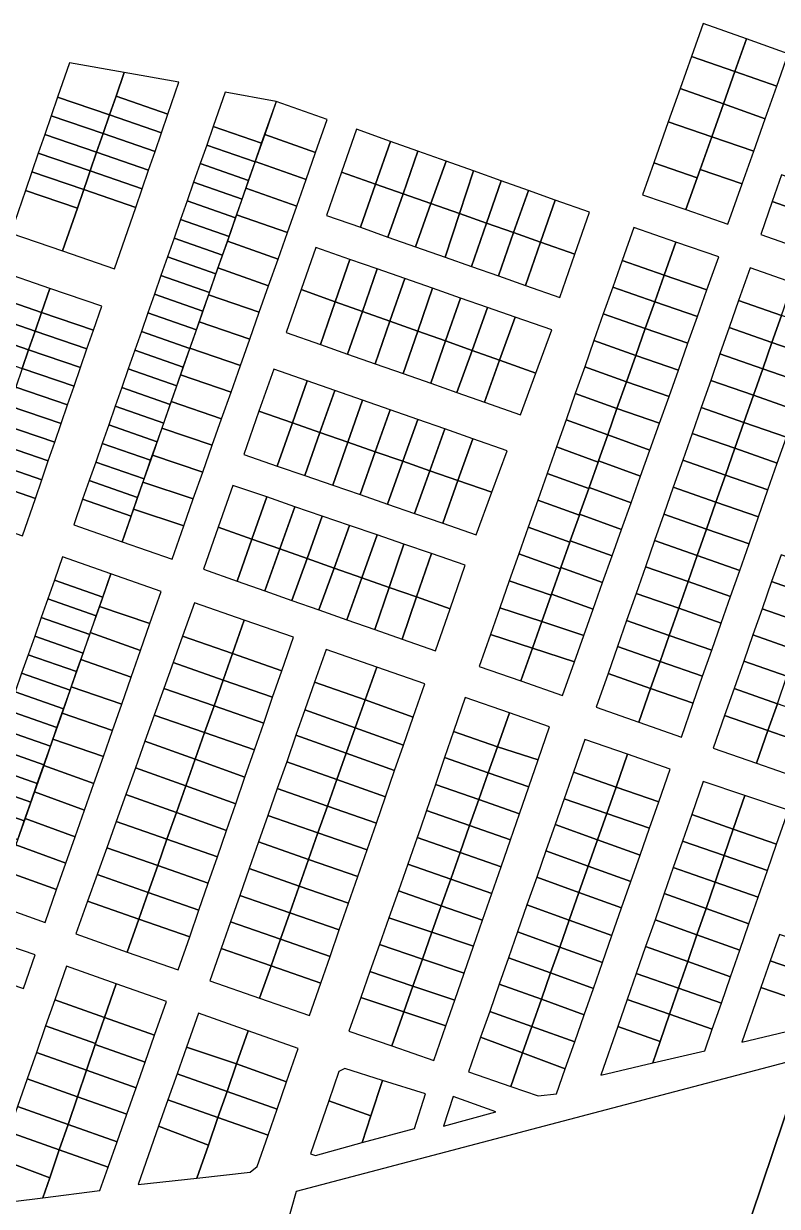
# Model space of a CAD drawing. Header units: metres. Extents: x 263639 to 269142, y 7370519 to 7372711.
# Drawn here: x 264170.7 to 264437.5, y 7372285.1 to 7372704.1 of the extents above; entities that cross this region are included whole.
import ezdxf

# ---------------------------------------------------------------- set-up
doc = ezdxf.new("R2010")
doc.units = ezdxf.units.M
doc.layers.add('LOTE', color=7, linetype='Continuous')

msp = doc.modelspace()

# ---------------------------------------------------------------- linework, layer by layer
at = {"layer": 'LOTE', "color": 7}
for points in [[(264407.1, 7372692.45), (264422.5, 7372687.14), (264426.59, 7372698.69), (264411.22, 7372704.12), (264407.1, 7372692.45)], [(264441.42, 7372693.46), (264426.59, 7372698.69), (264422.5, 7372687.14), (264437.37, 7372682.01), (264441.42, 7372693.46)], [(264201.09, 7372671.78), (264203.37, 7372678.4), (264206.27, 7372686.82), (264186.88, 7372690.27), (264182.69, 7372678.13), (264201.09, 7372671.78)], [(264403.11, 7372681.17), (264418.44, 7372675.68), (264422.5, 7372687.14), (264407.1, 7372692.45), (264403.11, 7372681.17)], [(264221.77, 7372672.06), (264225.67, 7372683.37), (264206.27, 7372686.82), (264203.37, 7372678.4), (264221.77, 7372672.06)], [(264437.37, 7372682.01), (264422.5, 7372687.14), (264418.44, 7372675.68), (264433.25, 7372670.38), (264437.37, 7372682.01)], [(264198.81, 7372665.17), (264201.09, 7372671.78), (264182.69, 7372678.13), (264180.41, 7372671.51), (264198.81, 7372665.17)], [(264221.77, 7372672.06), (264203.37, 7372678.4), (264201.09, 7372671.78), (264219.48, 7372665.44), (264221.77, 7372672.06)], [(264254.94, 7372661.72), (264260.04, 7372676.3), (264260.04, 7372676.3), (264260.11, 7372676.5), (264242.01, 7372679.8), (264242.01, 7372679.8), (264242.01, 7372679.8), (264237.78, 7372667.72), (264254.94, 7372661.72), (264254.94, 7372661.72)], [(264398.93, 7372669.37), (264414.33, 7372664.06), (264418.44, 7372675.68), (264403.11, 7372681.17), (264398.93, 7372669.37)], [(264256.03, 7372664.84), (264274.06, 7372658.48), (264278.17, 7372670.12), (264260.11, 7372676.51), (264256.03, 7372664.84)], [(264433.25, 7372670.38), (264418.44, 7372675.68), (264414.33, 7372664.06), (264429.2, 7372658.93), (264433.25, 7372670.38)], [(264196.52, 7372658.55), (264198.81, 7372665.17), (264180.41, 7372671.51), (264178.13, 7372664.89), (264196.52, 7372658.55)], [(264219.48, 7372665.44), (264201.09, 7372671.78), (264198.81, 7372665.17), (264217.2, 7372658.82), (264219.48, 7372665.44)], [(264393.79, 7372654.83), (264409.19, 7372649.52), (264410.22, 7372652.44), (264414.33, 7372664.06), (264398.93, 7372669.37), (264393.79, 7372654.83)], [(264194.24, 7372651.93), (264196.52, 7372658.55), (264178.13, 7372664.89), (264175.85, 7372658.27), (264194.24, 7372651.93)], [(264217.2, 7372658.82), (264198.81, 7372665.17), (264196.52, 7372658.55), (264214.92, 7372652.21), (264217.2, 7372658.82)], [(264254.94, 7372661.72), (264237.78, 7372667.72), (264235.47, 7372661.12), (264252.63, 7372655.11), (264252.63, 7372655.11), (264254.94, 7372661.72), (264254.94, 7372661.72)], [(264252.68, 7372655.27), (264270.69, 7372648.92), (264274.06, 7372658.48), (264256.03, 7372664.84), (264252.68, 7372655.27)], [(264283.23, 7372651.44), (264295.26, 7372647.22), (264300.57, 7372662.4), (264288.52, 7372666.7), (264283.23, 7372651.44)], [(264250.31, 7372648.5), (264252.63, 7372655.11), (264252.63, 7372655.11), (264235.47, 7372661.12), (264233.16, 7372654.51), (264250.31, 7372648.5), (264250.31, 7372648.5)], [(264310.29, 7372658.94), (264300.57, 7372662.4), (264295.26, 7372647.22), (264305, 7372643.81), (264310.29, 7372658.94)], [(264429.2, 7372658.93), (264414.33, 7372664.06), (264410.22, 7372652.44), (264425.09, 7372647.31), (264429.2, 7372658.93)], [(264193.14, 7372648.74), (264194.24, 7372651.93), (264175.85, 7372658.27), (264173.56, 7372651.66), (264191.96, 7372645.31), (264193.14, 7372648.74)], [(264214.92, 7372652.21), (264196.52, 7372658.55), (264194.24, 7372651.93), (264212.64, 7372645.59), (264214.92, 7372652.21)], [(264320.25, 7372655.38), (264310.29, 7372658.94), (264305, 7372643.81), (264314.88, 7372640.35), (264320.25, 7372655.38)], [(264248, 7372641.9), (264250.31, 7372648.5), (264250.31, 7372648.5), (264233.16, 7372654.51), (264230.85, 7372647.9), (264248, 7372641.9), (264248, 7372641.9)], [(264249.38, 7372645.83), (264267.36, 7372639.48), (264270.69, 7372648.92), (264252.68, 7372655.27), (264249.38, 7372645.83)], [(264329.96, 7372651.92), (264320.25, 7372655.38), (264314.88, 7372640.35), (264324.96, 7372636.82), (264329.96, 7372651.92)], [(264389.78, 7372643.52), (264405.19, 7372638.21), (264409.19, 7372649.52), (264393.79, 7372654.83), (264389.78, 7372643.52)], [(264420.05, 7372633.08), (264425.09, 7372647.31), (264410.22, 7372652.44), (264409.19, 7372649.52), (264405.19, 7372638.21), (264420.05, 7372633.08)], [(264171.28, 7372645.04), (264189.68, 7372638.7), (264191.96, 7372645.31), (264173.56, 7372651.66), (264171.28, 7372645.04)], [(264212.64, 7372645.59), (264194.24, 7372651.93), (264193.14, 7372648.74), (264191.96, 7372645.31), (264210.36, 7372638.97), (264212.64, 7372645.59)], [(264248, 7372641.9), (264230.85, 7372647.9), (264228.53, 7372641.29), (264245.69, 7372635.29), (264245.69, 7372635.29), (264248, 7372641.9), (264248, 7372641.9)], [(264277.93, 7372636.17), (264289.92, 7372631.95), (264295.26, 7372647.22), (264283.23, 7372651.44), (264277.93, 7372636.17)], [(264339.8, 7372648.41), (264329.96, 7372651.92), (264324.96, 7372636.82), (264334.58, 7372633.44), (264339.8, 7372648.41)], [(264349.37, 7372645), (264339.8, 7372648.41), (264334.58, 7372633.44), (264344.17, 7372630.09), (264349.37, 7372645)], [(264435.72, 7372641.06), (264450.83, 7372635.77), (264454.13, 7372645.21), (264439.03, 7372650.5), (264435.72, 7372641.06)], [(264184.47, 7372623.57), (264189.68, 7372638.7), (264171.28, 7372645.04), (264166.07, 7372629.91), (264184.47, 7372623.57)], [(264202.86, 7372617.23), (264210.36, 7372638.97), (264191.96, 7372645.31), (264189.68, 7372638.7), (264184.47, 7372623.57), (264202.86, 7372617.23)], [(264246.09, 7372636.43), (264264.05, 7372630.1), (264267.36, 7372639.48), (264249.38, 7372645.83), (264246.09, 7372636.43)], [(264305, 7372643.81), (264295.26, 7372647.22), (264289.92, 7372631.95), (264299.66, 7372628.52), (264305, 7372643.81)], [(264314.88, 7372640.35), (264305, 7372643.81), (264299.66, 7372628.52), (264309.42, 7372625.09), (264314.88, 7372640.35)], [(264358.91, 7372641.6), (264349.37, 7372645), (264344.17, 7372630.09), (264353.73, 7372626.74), (264358.91, 7372641.6)], [(264245.69, 7372635.29), (264228.53, 7372641.29), (264226.22, 7372634.69), (264243.38, 7372628.68), (264243.38, 7372628.68), (264245.69, 7372635.29), (264245.69, 7372635.29)], [(264324.96, 7372636.82), (264314.88, 7372640.35), (264309.42, 7372625.09), (264319.86, 7372621.41), (264324.96, 7372636.82)], [(264371.04, 7372637.28), (264358.91, 7372641.6), (264353.73, 7372626.74), (264365.88, 7372622.48), (264371.04, 7372637.28)], [(264446.75, 7372624.12), (264450.83, 7372635.77), (264435.72, 7372641.06), (264431.64, 7372629.42), (264446.75, 7372624.12)], [(264242.8, 7372627.03), (264260.73, 7372620.71), (264264.05, 7372630.1), (264246.09, 7372636.43), (264242.8, 7372627.03)], [(264334.58, 7372633.44), (264324.96, 7372636.82), (264319.86, 7372621.41), (264329.24, 7372618.11), (264334.58, 7372633.44)], [(264226.22, 7372634.69), (264223.91, 7372628.08), (264241.06, 7372622.08), (264243.38, 7372628.68), (264226.22, 7372634.69)], [(264344.17, 7372630.09), (264334.58, 7372633.44), (264329.24, 7372618.11), (264338.82, 7372614.74), (264344.17, 7372630.09)], [(264386.71, 7372631.93), (264382.59, 7372620.22), (264397.46, 7372614.99), (264401.61, 7372626.74), (264386.71, 7372631.93)], [(264238.75, 7372615.47), (264241.06, 7372622.08), (264223.91, 7372628.08), (264221.6, 7372621.47), (264238.75, 7372615.47)], [(264239.48, 7372617.54), (264257.39, 7372611.23), (264260.73, 7372620.71), (264242.8, 7372627.03), (264239.48, 7372617.54)], [(264353.73, 7372626.74), (264344.17, 7372630.09), (264338.82, 7372614.74), (264348.38, 7372611.38), (264353.73, 7372626.74)], [(264268.9, 7372609.88), (264281, 7372605.57), (264286.19, 7372620.57), (264274.08, 7372624.81), (264268.9, 7372609.88)], [(264365.88, 7372622.48), (264353.73, 7372626.74), (264348.38, 7372611.38), (264360.52, 7372607.1), (264365.88, 7372622.48)], [(264401.61, 7372626.74), (264397.46, 7372614.99), (264412.62, 7372609.77), (264416.78, 7372621.46), (264401.61, 7372626.74)], [(264238.75, 7372615.47), (264221.6, 7372621.47), (264219.29, 7372614.86), (264236.44, 7372608.86), (264236.44, 7372608.86), (264238.75, 7372615.47), (264238.75, 7372615.47)], [(264281, 7372605.57), (264290.6, 7372602.16), (264295.81, 7372617.21), (264286.19, 7372620.57), (264281, 7372605.57)], [(264382.59, 7372620.22), (264379.26, 7372610.76), (264394.12, 7372605.53), (264397.46, 7372614.99), (264382.59, 7372620.22)], [(264179.9, 7372610.33), (264161.51, 7372616.68), (264158.57, 7372608.17), (264176.97, 7372601.82), (264179.9, 7372610.33)], [(264234.13, 7372602.25), (264236.44, 7372608.86), (264236.44, 7372608.86), (264219.29, 7372614.86), (264216.98, 7372608.26), (264234.13, 7372602.25), (264234.13, 7372602.25)], [(264236.16, 7372608.05), (264254.1, 7372601.93), (264257.39, 7372611.23), (264239.48, 7372617.54), (264236.16, 7372608.05)], [(264290.6, 7372602.16), (264300.38, 7372598.68), (264305.61, 7372613.79), (264295.81, 7372617.21), (264290.6, 7372602.16)], [(264397.46, 7372614.99), (264394.12, 7372605.53), (264409.25, 7372600.32), (264412.62, 7372609.77), (264397.46, 7372614.99)], [(264438.98, 7372600.75), (264443.04, 7372612.33), (264427.88, 7372617.6), (264423.83, 7372606.04), (264438.98, 7372600.75)], [(264198.3, 7372603.99), (264179.9, 7372610.33), (264176.97, 7372601.82), (264195.37, 7372595.48), (264198.3, 7372603.99)], [(264300.38, 7372598.68), (264310.19, 7372595.18), (264315.44, 7372610.35), (264305.61, 7372613.79), (264300.38, 7372598.68)], [(264310.19, 7372595.18), (264320.02, 7372591.68), (264325.29, 7372606.91), (264315.44, 7372610.35), (264310.19, 7372595.18)], [(264379.26, 7372610.76), (264375.92, 7372601.28), (264390.78, 7372596.06), (264394.12, 7372605.53), (264379.26, 7372610.76)], [(264158.57, 7372608.17), (264156.29, 7372601.55), (264174.69, 7372595.21), (264176.97, 7372601.82), (264158.57, 7372608.17)], [(264231.82, 7372595.65), (264234.13, 7372602.25), (264234.13, 7372602.25), (264216.98, 7372608.26), (264214.66, 7372601.65), (264231.82, 7372595.65), (264231.82, 7372595.65)], [(264254.1, 7372601.93), (264236.16, 7372608.05), (264232.81, 7372598.49), (264250.73, 7372592.38), (264254.1, 7372601.93)], [(264263.64, 7372594.71), (264275.76, 7372590.45), (264281, 7372605.57), (264268.9, 7372609.88), (264263.64, 7372594.71)], [(264320.02, 7372591.68), (264329.45, 7372588.33), (264334.92, 7372603.54), (264325.29, 7372606.91), (264320.02, 7372591.68)], [(264435.61, 7372591.14), (264438.98, 7372600.75), (264423.83, 7372606.04), (264420.47, 7372596.43), (264435.61, 7372591.14)], [(264176.97, 7372601.82), (264174.69, 7372595.21), (264193.09, 7372588.86), (264195.37, 7372595.48), (264176.97, 7372601.82)], [(264285.38, 7372587.06), (264290.6, 7372602.16), (264281, 7372605.57), (264275.76, 7372590.45), (264285.38, 7372587.06)], [(264295.17, 7372583.62), (264300.38, 7372598.68), (264290.6, 7372602.16), (264285.38, 7372587.06), (264295.17, 7372583.62)], [(264329.45, 7372588.33), (264339.21, 7372584.86), (264344.7, 7372600.12), (264334.92, 7372603.54), (264329.45, 7372588.33)], [(264394.12, 7372605.53), (264390.78, 7372596.06), (264405.88, 7372590.86), (264409.25, 7372600.32), (264394.12, 7372605.53)], [(264156.29, 7372601.55), (264154.01, 7372594.93), (264172.41, 7372588.59), (264174.69, 7372595.21), (264156.29, 7372601.55)], [(264229.5, 7372589.04), (264231.82, 7372595.65), (264231.82, 7372595.65), (264214.66, 7372601.65), (264212.35, 7372595.04), (264229.5, 7372589.04), (264229.5, 7372589.04)], [(264250.73, 7372592.38), (264232.81, 7372598.49), (264229.53, 7372589.12), (264247.43, 7372583.02), (264250.73, 7372592.38)], [(264305, 7372580.16), (264310.19, 7372595.18), (264300.38, 7372598.68), (264295.17, 7372583.62), (264305, 7372580.16)], [(264357.67, 7372595.59), (264344.7, 7372600.12), (264339.21, 7372584.86), (264352.04, 7372580.29), (264357.67, 7372595.59)], [(264375.92, 7372601.28), (264372.59, 7372591.84), (264387.41, 7372586.52), (264390.78, 7372596.06), (264375.92, 7372601.28)], [(264450.63, 7372585.9), (264453.99, 7372595.51), (264438.98, 7372600.75), (264435.61, 7372591.14), (264450.63, 7372585.9)], [(264154.01, 7372594.93), (264151.73, 7372588.31), (264170.13, 7372581.97), (264172.41, 7372588.59), (264154.01, 7372594.93)], [(264174.69, 7372595.21), (264172.41, 7372588.59), (264190.8, 7372582.25), (264193.09, 7372588.86), (264174.69, 7372595.21)], [(264227.19, 7372582.43), (264229.5, 7372589.04), (264229.5, 7372589.04), (264212.35, 7372595.04), (264210.04, 7372588.44), (264227.19, 7372582.43), (264227.19, 7372582.43)], [(264314.84, 7372576.7), (264320.02, 7372591.68), (264310.19, 7372595.18), (264305, 7372580.16), (264314.84, 7372576.7)], [(264390.78, 7372596.06), (264387.41, 7372586.52), (264402.48, 7372581.33), (264405.88, 7372590.86), (264390.78, 7372596.06)], [(264432.36, 7372581.86), (264435.61, 7372591.14), (264420.47, 7372596.43), (264417.22, 7372587.15), (264432.36, 7372581.86)], [(264324.1, 7372573.44), (264329.45, 7372588.33), (264320.02, 7372591.68), (264314.84, 7372576.7), (264324.1, 7372573.44)], [(264372.59, 7372591.84), (264369.32, 7372582.56), (264384.13, 7372577.24), (264387.41, 7372586.52), (264372.59, 7372591.84)], [(264447.38, 7372576.62), (264450.63, 7372585.9), (264435.61, 7372591.14), (264432.36, 7372581.86), (264447.38, 7372576.62)], [(264172.41, 7372588.59), (264170.13, 7372581.97), (264188.52, 7372575.63), (264190.8, 7372582.25), (264172.41, 7372588.59)], [(264227.19, 7372582.43), (264210.04, 7372588.44), (264207.73, 7372581.83), (264224.88, 7372575.83), (264224.88, 7372575.83), (264227.19, 7372582.43), (264227.19, 7372582.43)], [(264247.43, 7372583.02), (264229.53, 7372589.12), (264226.22, 7372579.67), (264244.1, 7372573.57), (264247.43, 7372583.02)], [(264333.87, 7372570), (264339.21, 7372584.86), (264329.45, 7372588.33), (264324.1, 7372573.44), (264333.87, 7372570)], [(264387.41, 7372586.52), (264384.13, 7372577.24), (264399.18, 7372572.06), (264402.48, 7372581.33), (264387.41, 7372586.52)], [(264429.06, 7372572.45), (264432.36, 7372581.86), (264417.22, 7372587.15), (264413.93, 7372577.73), (264429.06, 7372572.45)], [(264170.13, 7372581.97), (264167.84, 7372575.35), (264186.24, 7372569.01), (264188.52, 7372575.63), (264170.13, 7372581.97)], [(264207.73, 7372581.83), (264205.42, 7372575.22), (264222.57, 7372569.22), (264222.57, 7372569.22), (264224.88, 7372575.83), (264224.88, 7372575.83), (264207.73, 7372581.83)], [(264253.97, 7372566.81), (264265.83, 7372562.68), (264271.04, 7372577.6), (264259.2, 7372581.74), (264253.97, 7372566.81)], [(264352.04, 7372580.29), (264339.21, 7372584.86), (264333.87, 7372570), (264346.6, 7372565.52), (264352.04, 7372580.29)], [(264369.32, 7372582.56), (264365.97, 7372573.02), (264380.76, 7372567.71), (264384.13, 7372577.24), (264369.32, 7372582.56)], [(264444.09, 7372567.2), (264447.38, 7372576.62), (264432.36, 7372581.86), (264429.06, 7372572.45), (264444.09, 7372567.2)], [(264244.1, 7372573.57), (264226.22, 7372579.67), (264222.91, 7372570.2), (264240.76, 7372564.11), (264244.1, 7372573.57)], [(264275.59, 7372559.28), (264280.82, 7372574.17), (264271.04, 7372577.6), (264265.83, 7372562.68), (264275.59, 7372559.28)], [(264384.13, 7372577.24), (264380.76, 7372567.71), (264395.79, 7372562.54), (264399.18, 7372572.06), (264384.13, 7372577.24)], [(264425.7, 7372562.85), (264429.06, 7372572.45), (264413.93, 7372577.73), (264410.57, 7372568.13), (264425.7, 7372562.85)], [(264167.84, 7372575.35), (264165.56, 7372568.74), (264183.96, 7372562.39), (264186.24, 7372569.01), (264167.84, 7372575.35)], [(264205.42, 7372575.22), (264203.1, 7372568.61), (264220.26, 7372562.61), (264222.57, 7372569.22), (264222.57, 7372569.22), (264205.42, 7372575.22)], [(264285.46, 7372555.84), (264290.68, 7372570.72), (264280.82, 7372574.17), (264275.59, 7372559.28), (264285.46, 7372555.84)], [(264365.97, 7372573.02), (264362.71, 7372563.78), (264377.49, 7372558.45), (264380.76, 7372567.71), (264365.97, 7372573.02)], [(264440.73, 7372557.6), (264444.09, 7372567.2), (264429.06, 7372572.45), (264425.7, 7372562.85), (264440.73, 7372557.6)], [(264165.56, 7372568.74), (264163.28, 7372562.12), (264181.68, 7372555.78), (264183.96, 7372562.39), (264165.56, 7372568.74)], [(264203.1, 7372568.61), (264200.79, 7372562.01), (264217.94, 7372556), (264220.26, 7372562.61), (264203.1, 7372568.61)], [(264240.76, 7372564.11), (264222.91, 7372570.2), (264219.62, 7372560.78), (264237.44, 7372554.71), (264240.76, 7372564.11)], [(264295.19, 7372552.44), (264300.41, 7372567.31), (264290.68, 7372570.72), (264285.46, 7372555.84), (264295.19, 7372552.44)], [(264248.59, 7372551.49), (264260.49, 7372547.38), (264265.83, 7372562.68), (264253.97, 7372566.81), (264248.59, 7372551.49)], [(264304.88, 7372549.07), (264310.19, 7372563.89), (264300.41, 7372567.31), (264295.19, 7372552.44), (264304.88, 7372549.07)], [(264380.76, 7372567.71), (264377.49, 7372558.45), (264392.41, 7372553.05), (264395.79, 7372562.54), (264380.76, 7372567.71)], [(264422.47, 7372553.65), (264425.7, 7372562.85), (264410.57, 7372568.13), (264407.35, 7372558.93), (264422.47, 7372553.65)], [(264163.28, 7372562.12), (264161, 7372555.5), (264179.4, 7372549.16), (264181.68, 7372555.78), (264163.28, 7372562.12)], [(264200.79, 7372562.01), (264198.48, 7372555.4), (264215.63, 7372549.4), (264217.94, 7372556), (264200.79, 7372562.01)], [(264237.44, 7372554.71), (264219.62, 7372560.78), (264216.26, 7372551.18), (264234.09, 7372545.22), (264237.44, 7372554.71)], [(264270.22, 7372544.01), (264275.59, 7372559.28), (264265.83, 7372562.68), (264260.49, 7372547.38), (264270.22, 7372544.01)], [(264314.52, 7372545.71), (264319.82, 7372560.51), (264310.19, 7372563.89), (264304.88, 7372549.07), (264314.52, 7372545.71)], [(264324.46, 7372542.24), (264329.75, 7372557.03), (264319.82, 7372560.51), (264314.52, 7372545.71), (264324.46, 7372542.24)], [(264377.49, 7372558.45), (264362.71, 7372563.78), (264359.31, 7372554.13), (264374.08, 7372548.8), (264374.22, 7372549.19), (264377.49, 7372558.45)], [(264437.51, 7372548.4), (264440.73, 7372557.6), (264425.7, 7372562.85), (264422.47, 7372553.65), (264437.51, 7372548.4)], [(264280.1, 7372540.6), (264285.46, 7372555.84), (264275.59, 7372559.28), (264270.22, 7372544.01), (264280.1, 7372540.6)], [(264289.85, 7372537.23), (264295.19, 7372552.44), (264285.46, 7372555.84), (264280.1, 7372540.6), (264289.85, 7372537.23)], [(264336.48, 7372538.06), (264341.9, 7372552.78), (264329.75, 7372557.03), (264324.46, 7372542.24), (264336.48, 7372538.06)], [(264377.49, 7372558.45), (264374.22, 7372549.19), (264389.11, 7372543.8), (264392.41, 7372553.05), (264377.49, 7372558.45)], [(264419.16, 7372544.19), (264422.47, 7372553.65), (264407.35, 7372558.93), (264404.04, 7372549.47), (264419.16, 7372544.19)], [(264161, 7372555.5), (264158.72, 7372548.88), (264177.12, 7372542.54), (264179.4, 7372549.16), (264161, 7372555.5)], [(264196.17, 7372548.79), (264213.32, 7372542.79), (264215.63, 7372549.4), (264198.48, 7372555.4), (264196.17, 7372548.79)], [(264299.45, 7372533.91), (264304.88, 7372549.07), (264295.19, 7372552.44), (264289.85, 7372537.23), (264299.45, 7372533.91)], [(264374.08, 7372548.8), (264359.31, 7372554.13), (264355.98, 7372544.69), (264370.75, 7372539.36), (264370.88, 7372539.74), (264374.08, 7372548.8)], [(264434.21, 7372538.94), (264437.51, 7372548.4), (264422.47, 7372553.65), (264419.16, 7372544.19), (264434.21, 7372538.94)], [(264158.72, 7372548.88), (264156.44, 7372542.26), (264174.84, 7372535.92), (264177.12, 7372542.54), (264158.72, 7372548.88)], [(264196.17, 7372548.79), (264193.86, 7372542.19), (264211.01, 7372536.18), (264213.32, 7372542.79), (264196.17, 7372548.79)], [(264234.09, 7372545.22), (264216.26, 7372551.18), (264212.92, 7372541.66), (264230.74, 7372535.71), (264234.09, 7372545.22)], [(264309.1, 7372530.57), (264314.52, 7372545.71), (264304.88, 7372549.07), (264299.45, 7372533.91), (264309.1, 7372530.57)], [(264374.22, 7372549.19), (264374.08, 7372548.8), (264370.88, 7372539.74), (264385.75, 7372534.37), (264389.11, 7372543.8), (264374.22, 7372549.19)], [(264415.8, 7372534.6), (264419.16, 7372544.19), (264404.04, 7372549.47), (264400.68, 7372539.88), (264415.8, 7372534.6)], [(264319.04, 7372527.13), (264324.46, 7372542.24), (264314.52, 7372545.71), (264309.1, 7372530.57), (264319.04, 7372527.13)], [(264370.75, 7372539.36), (264355.98, 7372544.69), (264352.68, 7372535.32), (264367.44, 7372530), (264367.53, 7372530.26), (264370.75, 7372539.36)], [(264430.85, 7372529.35), (264434.21, 7372538.94), (264419.16, 7372544.19), (264415.8, 7372534.6), (264430.85, 7372529.35)], [(264156.44, 7372542.26), (264151.88, 7372529.03), (264170.27, 7372522.69), (264174.84, 7372535.92), (264156.44, 7372542.26)], [(264191.55, 7372535.58), (264208.7, 7372529.58), (264211.01, 7372536.18), (264193.86, 7372542.19), (264191.55, 7372535.58)], [(264230.74, 7372535.71), (264212.92, 7372541.66), (264209.58, 7372532.12), (264227.37, 7372526.18), (264230.74, 7372535.71)], [(264256.75, 7372536.4), (264244.75, 7372540.52), (264239.54, 7372525.68), (264251.51, 7372521.47), (264256.75, 7372536.4)], [(264330.94, 7372523.01), (264336.48, 7372538.06), (264324.46, 7372542.24), (264319.04, 7372527.13), (264330.94, 7372523.01)], [(264370.88, 7372539.74), (264370.75, 7372539.36), (264367.53, 7372530.26), (264382.38, 7372524.89), (264385.75, 7372534.37), (264370.88, 7372539.74)], [(264412.45, 7372525.05), (264415.8, 7372534.6), (264400.68, 7372539.88), (264397.34, 7372530.33), (264412.45, 7372525.05)], [(264188.39, 7372526.56), (264188.39, 7372526.56), (264205.54, 7372520.56), (264205.54, 7372520.56), (264208.7, 7372529.58), (264191.55, 7372535.58), (264188.39, 7372526.56)], [(264266.74, 7372532.97), (264256.75, 7372536.4), (264251.51, 7372521.47), (264261.36, 7372518.01), (264266.74, 7372532.97)], [(264367.44, 7372530), (264352.68, 7372535.32), (264349.29, 7372525.7), (264364.04, 7372520.37), (264364.22, 7372520.87), (264367.44, 7372530)], [(264223.21, 7372514.38), (264227.37, 7372526.18), (264209.58, 7372532.12), (264205.54, 7372520.56), (264223.21, 7372514.38)], [(264276.41, 7372529.65), (264266.74, 7372532.97), (264261.36, 7372518.01), (264271, 7372514.61), (264276.41, 7372529.65)], [(264427.51, 7372519.8), (264430.85, 7372529.35), (264415.8, 7372534.6), (264412.45, 7372525.05), (264427.51, 7372519.8)], [(264286.03, 7372526.35), (264276.41, 7372529.65), (264271, 7372514.61), (264280.59, 7372511.24), (264286.03, 7372526.35)], [(264295.86, 7372522.98), (264286.03, 7372526.35), (264280.59, 7372511.24), (264290.4, 7372507.78), (264295.86, 7372522.98)], [(264367.53, 7372530.26), (264367.44, 7372530), (264364.22, 7372520.87), (264379.04, 7372515.52), (264382.38, 7372524.89), (264367.53, 7372530.26)], [(264409.16, 7372515.65), (264412.45, 7372525.05), (264397.34, 7372530.33), (264394.05, 7372520.93), (264409.16, 7372515.65)], [(264251.51, 7372521.47), (264239.54, 7372525.68), (264234.31, 7372510.77), (264246.28, 7372506.55), (264251.51, 7372521.47)], [(264305.33, 7372519.73), (264295.86, 7372522.98), (264290.4, 7372507.78), (264300.08, 7372504.38), (264305.33, 7372519.73)], [(264364.04, 7372520.37), (264349.29, 7372525.7), (264345.99, 7372516.31), (264360.73, 7372510.99), (264360.88, 7372511.43), (264364.04, 7372520.37)], [(264424.22, 7372510.39), (264427.51, 7372519.8), (264412.45, 7372525.05), (264409.16, 7372515.65), (264424.22, 7372510.39)], [(264261.36, 7372518.01), (264251.51, 7372521.47), (264246.28, 7372506.55), (264256.01, 7372503.13), (264261.36, 7372518.01)], [(264271, 7372514.61), (264261.36, 7372518.01), (264256.01, 7372503.13), (264265.65, 7372499.73), (264271, 7372514.61)], [(264315.02, 7372516.4), (264305.33, 7372519.73), (264300.08, 7372504.38), (264309.75, 7372500.97), (264315.02, 7372516.4)], [(264364.22, 7372520.87), (264364.04, 7372520.37), (264360.88, 7372511.43), (264375.68, 7372506.08), (264379.04, 7372515.52), (264364.22, 7372520.87)], [(264405.92, 7372506.43), (264409.16, 7372515.65), (264394.05, 7372520.93), (264390.82, 7372511.71), (264405.92, 7372506.43)], [(264184.43, 7372515.18), (264181.54, 7372506.96), (264198.69, 7372500.94), (264201.58, 7372509.17), (264184.43, 7372515.18)], [(264280.59, 7372511.24), (264271, 7372514.61), (264265.65, 7372499.73), (264275.24, 7372496.36), (264280.59, 7372511.24)], [(264327.02, 7372512.29), (264315.02, 7372516.4), (264309.75, 7372500.97), (264321.64, 7372496.79), (264327.02, 7372512.29)], [(264360.73, 7372510.99), (264345.99, 7372516.31), (264342.6, 7372506.69), (264357.43, 7372501.65), (264357.55, 7372501.99), (264360.73, 7372510.99)], [(264421, 7372501.17), (264424.22, 7372510.39), (264409.16, 7372515.65), (264405.92, 7372506.43), (264421, 7372501.17)], [(264438.86, 7372515.93), (264435.52, 7372506.41), (264450.79, 7372501.05), (264454.12, 7372510.58), (264438.86, 7372515.93)], [(264290.4, 7372507.78), (264280.59, 7372511.24), (264275.24, 7372496.36), (264285.05, 7372492.91), (264290.4, 7372507.78)], [(264360.88, 7372511.43), (264360.73, 7372510.99), (264357.55, 7372501.99), (264372.32, 7372496.66), (264375.68, 7372506.08), (264360.88, 7372511.43)], [(264402.61, 7372496.99), (264405.92, 7372506.43), (264390.82, 7372511.71), (264387.52, 7372502.26), (264402.61, 7372496.99)], [(264179.22, 7372500.35), (264196.37, 7372494.33), (264198.69, 7372500.94), (264181.54, 7372506.96), (264179.22, 7372500.35), (264179.22, 7372500.35)], [(264197.52, 7372497.6), (264215.4, 7372491.58), (264219.4, 7372502.97), (264201.58, 7372509.17), (264197.52, 7372497.6)], [(264300.08, 7372504.38), (264290.4, 7372507.78), (264285.05, 7372492.91), (264294.97, 7372489.41), (264300.08, 7372504.38)], [(264339.24, 7372497.15), (264354.1, 7372492.24), (264357.43, 7372501.65), (264342.6, 7372506.69), (264339.24, 7372497.15)], [(264417.69, 7372491.73), (264421, 7372501.17), (264405.92, 7372506.43), (264402.61, 7372496.99), (264417.69, 7372491.73)], [(264435.52, 7372506.41), (264432.14, 7372496.79), (264447.43, 7372491.42), (264450.79, 7372501.05), (264435.52, 7372506.41)], [(264309.75, 7372500.97), (264300.08, 7372504.38), (264294.97, 7372489.41), (264304.64, 7372486.01), (264309.75, 7372500.97)], [(264357.55, 7372501.99), (264357.43, 7372501.65), (264354.1, 7372492.24), (264368.99, 7372487.32), (264372.32, 7372496.66), (264357.55, 7372501.99)], [(264399.24, 7372487.37), (264402.61, 7372496.99), (264387.52, 7372502.26), (264384.15, 7372492.64), (264399.24, 7372487.37)], [(264196.37, 7372494.33), (264179.22, 7372500.35), (264179.22, 7372500.35), (264176.9, 7372493.75), (264176.9, 7372493.74), (264194.05, 7372487.73), (264196.37, 7372494.33)], [(264194.27, 7372488.33), (264212.06, 7372482.05), (264215.4, 7372491.58), (264197.52, 7372497.6), (264194.27, 7372488.33)], [(264231.14, 7372498.88), (264226.92, 7372487.08), (264244.59, 7372480.93), (264248.75, 7372492.76), (264231.14, 7372498.88)], [(264321.64, 7372496.79), (264309.75, 7372500.97), (264304.64, 7372486.01), (264316.46, 7372481.85), (264321.64, 7372496.79)], [(264335.92, 7372487.73), (264350.79, 7372482.86), (264354.1, 7372492.24), (264339.24, 7372497.15), (264335.92, 7372487.73)], [(264414.33, 7372482.1), (264417.69, 7372491.73), (264402.61, 7372496.99), (264399.24, 7372487.37), (264414.33, 7372482.1)], [(264194.05, 7372487.73), (264176.9, 7372493.74), (264176.9, 7372493.75), (264174.59, 7372487.14), (264174.59, 7372487.14), (264191.74, 7372481.12), (264194.05, 7372487.73)], [(264244.59, 7372480.93), (264262.08, 7372474.85), (264266.18, 7372486.7), (264248.75, 7372492.76), (264244.59, 7372480.93)], [(264432.14, 7372496.79), (264428.9, 7372487.55), (264444.2, 7372482.18), (264447.43, 7372491.42), (264432.14, 7372496.79)], [(264365.66, 7372477.98), (264368.99, 7372487.32), (264354.1, 7372492.24), (264350.79, 7372482.86), (264365.66, 7372477.98)], [(264396, 7372478.12), (264399.24, 7372487.37), (264384.15, 7372492.64), (264380.91, 7372483.39), (264396, 7372478.12)], [(264172.27, 7372480.53), (264189.42, 7372474.52), (264191.74, 7372481.12), (264174.59, 7372487.14), (264174.59, 7372487.14), (264172.27, 7372480.53), (264172.27, 7372480.53)], [(264190.93, 7372478.81), (264208.73, 7372472.53), (264212.06, 7372482.05), (264194.27, 7372488.33), (264190.93, 7372478.81)], [(264226.92, 7372487.08), (264223.56, 7372477.7), (264241.28, 7372471.54), (264244.59, 7372480.93), (264226.92, 7372487.08)], [(264350.79, 7372482.86), (264335.92, 7372487.73), (264331.92, 7372476.36), (264346.68, 7372471.21), (264350.79, 7372482.86)], [(264411.09, 7372472.86), (264414.33, 7372482.1), (264399.24, 7372487.37), (264396, 7372478.12), (264411.09, 7372472.86)], [(264444.2, 7372482.18), (264428.9, 7372487.55), (264425.63, 7372478.25), (264440.95, 7372472.88), (264444.2, 7372482.18)], [(264172.27, 7372480.53), (264169.95, 7372473.93), (264169.95, 7372473.93), (264187.1, 7372467.91), (264189.42, 7372474.52), (264172.27, 7372480.53), (264172.27, 7372480.53)], [(264262.08, 7372474.85), (264244.59, 7372480.93), (264241.28, 7372471.54), (264258.82, 7372465.43), (264262.08, 7372474.85)], [(264277.76, 7372482.38), (264273.71, 7372470.84), (264291.54, 7372464.47), (264295.67, 7372476.15), (264277.76, 7372482.38)], [(264361.42, 7372466.07), (264365.66, 7372477.98), (264350.79, 7372482.86), (264346.68, 7372471.21), (264361.42, 7372466.07)], [(264377.58, 7372473.87), (264392.66, 7372468.6), (264396, 7372478.12), (264380.91, 7372483.39), (264377.58, 7372473.87)], [(264187.55, 7372469.18), (264205.4, 7372463.03), (264208.73, 7372472.53), (264190.93, 7372478.81), (264187.55, 7372469.18)], [(264241.28, 7372471.54), (264223.56, 7372477.7), (264220.31, 7372468.6), (264238.07, 7372462.42), (264241.28, 7372471.54)], [(264291.54, 7372464.47), (264308.58, 7372458.39), (264312.68, 7372470.24), (264295.67, 7372476.15), (264291.54, 7372464.47)], [(264396, 7372478.12), (264392.66, 7372468.6), (264407.76, 7372463.33), (264411.09, 7372472.86), (264396, 7372478.12)], [(264440.95, 7372472.88), (264425.63, 7372478.25), (264422.22, 7372468.52), (264437.55, 7372463.14), (264440.95, 7372472.88)], [(264167.63, 7372467.32), (264184.78, 7372461.31), (264187.1, 7372467.91), (264169.95, 7372473.93), (264169.95, 7372473.93), (264167.63, 7372467.32), (264167.63, 7372467.32)], [(264373.39, 7372461.89), (264388.47, 7372456.63), (264392.66, 7372468.6), (264377.58, 7372473.87), (264373.39, 7372461.89)], [(264184.28, 7372459.86), (264202.13, 7372453.72), (264205.4, 7372463.03), (264187.55, 7372469.18), (264184.28, 7372459.86)], [(264238.07, 7372462.42), (264220.31, 7372468.6), (264216.91, 7372459.09), (264234.71, 7372452.9), (264238.07, 7372462.42)], [(264258.82, 7372465.43), (264241.28, 7372471.54), (264238.07, 7372462.42), (264255.67, 7372456.3), (264258.82, 7372465.43)], [(264273.71, 7372470.84), (264270.24, 7372460.95), (264288.05, 7372454.59), (264291.54, 7372464.47), (264273.71, 7372470.84)], [(264392.66, 7372468.6), (264388.47, 7372456.63), (264403.57, 7372451.35), (264407.76, 7372463.33), (264392.66, 7372468.6)], [(264437.55, 7372463.14), (264422.22, 7372468.52), (264418.87, 7372458.99), (264434.22, 7372453.61), (264437.55, 7372463.14)], [(264167.63, 7372467.32), (264165.31, 7372460.72), (264165.32, 7372460.72), (264182.47, 7372454.7), (264184.78, 7372461.31), (264167.63, 7372467.32), (264167.63, 7372467.32)], [(264308.58, 7372458.39), (264291.54, 7372464.47), (264288.05, 7372454.59), (264305.14, 7372448.49), (264308.58, 7372458.39)], [(264327.01, 7372465.35), (264322.88, 7372453.26), (264338.39, 7372447.86), (264342.64, 7372459.91), (264327.01, 7372465.35)], [(264163, 7372454.11), (264180.15, 7372448.1), (264182.47, 7372454.7), (264165.32, 7372460.72), (264165.31, 7372460.72), (264163, 7372454.11), (264163, 7372454.11)], [(264181.04, 7372450.63), (264198.89, 7372444.49), (264202.13, 7372453.72), (264184.28, 7372459.86), (264181.04, 7372450.63)], [(264255.67, 7372456.3), (264238.07, 7372462.42), (264234.71, 7372452.9), (264252.37, 7372446.76), (264255.67, 7372456.3)], [(264284.89, 7372445.65), (264288.05, 7372454.59), (264270.24, 7372460.95), (264267.1, 7372452), (264284.89, 7372445.65)], [(264338.39, 7372447.86), (264352.84, 7372443.25), (264356.89, 7372454.95), (264342.64, 7372459.91), (264338.39, 7372447.86)], [(264434.22, 7372453.61), (264449.01, 7372448.42), (264452.36, 7372457.95), (264437.55, 7372463.14), (264434.22, 7372453.61)], [(264234.71, 7372452.9), (264216.91, 7372459.09), (264213.6, 7372449.86), (264231.39, 7372443.48), (264234.71, 7372452.9)], [(264434.22, 7372453.61), (264418.87, 7372458.99), (264414.81, 7372447.43), (264430.18, 7372442.07), (264434.22, 7372453.61)], [(264160.68, 7372447.51), (264177.83, 7372441.49), (264180.15, 7372448.1), (264163, 7372454.11), (264163, 7372454.11), (264160.68, 7372447.51), (264160.68, 7372447.51)], [(264252.37, 7372446.76), (264234.71, 7372452.9), (264231.39, 7372443.48), (264249.04, 7372437.15), (264252.37, 7372446.76)], [(264281.56, 7372436.25), (264284.89, 7372445.65), (264267.1, 7372452), (264263.8, 7372442.59), (264281.56, 7372436.25)], [(264302.03, 7372439.53), (264305.14, 7372448.49), (264288.05, 7372454.59), (264284.89, 7372445.65), (264302.03, 7372439.53)], [(264338.39, 7372447.86), (264322.88, 7372453.26), (264319.74, 7372444.06), (264335.16, 7372438.7), (264338.39, 7372447.86)], [(264444.97, 7372436.9), (264449.01, 7372448.42), (264434.22, 7372453.61), (264430.18, 7372442.07), (264444.97, 7372436.9)], [(264158.36, 7372440.9), (264175.51, 7372434.89), (264177.83, 7372441.49), (264160.68, 7372447.51), (264160.68, 7372447.51), (264158.36, 7372440.9), (264158.36, 7372440.9)], [(264177.77, 7372441.32), (264195.54, 7372434.92), (264198.89, 7372444.49), (264181.04, 7372450.63), (264177.77, 7372441.32)], [(264231.39, 7372443.48), (264213.6, 7372449.86), (264210.22, 7372440.41), (264228.06, 7372434.02), (264231.39, 7372443.48)], [(264335.16, 7372438.7), (264349.53, 7372433.7), (264352.84, 7372443.25), (264338.39, 7372447.86), (264335.16, 7372438.7)], [(264369.41, 7372450.51), (264365.33, 7372438.86), (264380.42, 7372433.61), (264384.52, 7372445.25), (264369.41, 7372450.51)], [(264249.04, 7372437.15), (264231.39, 7372443.48), (264228.06, 7372434.02), (264245.76, 7372427.67), (264249.04, 7372437.15)], [(264263.8, 7372442.59), (264260.46, 7372433.09), (264278.26, 7372426.89), (264281.56, 7372436.25), (264263.8, 7372442.59)], [(264298.77, 7372430.11), (264302.03, 7372439.53), (264284.89, 7372445.65), (264281.56, 7372436.25), (264298.77, 7372430.11)], [(264335.16, 7372438.7), (264319.74, 7372444.06), (264316.49, 7372434.53), (264331.81, 7372429.2), (264335.16, 7372438.7)], [(264380.42, 7372433.61), (264395.53, 7372428.36), (264399.6, 7372440), (264384.52, 7372445.25), (264380.42, 7372433.61)], [(264158.36, 7372440.9), (264156.04, 7372434.3), (264156.05, 7372434.3), (264173.19, 7372428.28), (264175.51, 7372434.89), (264158.36, 7372440.9), (264158.36, 7372440.9)], [(264174.46, 7372431.89), (264192.23, 7372425.48), (264195.54, 7372434.92), (264177.77, 7372441.32), (264174.46, 7372431.89)], [(264228.06, 7372434.02), (264210.22, 7372440.41), (264206.87, 7372431.03), (264224.75, 7372424.62), (264228.06, 7372434.02)], [(264331.81, 7372429.2), (264346.24, 7372424.19), (264349.53, 7372433.7), (264335.16, 7372438.7), (264331.81, 7372429.2)], [(264380.42, 7372433.61), (264365.33, 7372438.86), (264362.06, 7372429.5), (264377.13, 7372424.26), (264380.42, 7372433.61)], [(264156.04, 7372434.3), (264153.72, 7372427.69), (264153.73, 7372427.69), (264170.88, 7372421.68), (264173.19, 7372428.28), (264156.05, 7372434.3), (264156.04, 7372434.3)], [(264281.56, 7372436.25), (264278.26, 7372426.89), (264295.56, 7372420.87), (264298.77, 7372430.11), (264281.56, 7372436.25)], [(264331.81, 7372429.2), (264316.49, 7372434.53), (264313.33, 7372425.27), (264328.56, 7372419.97), (264331.81, 7372429.2)], [(264411.28, 7372435.6), (264407.21, 7372423.89), (264421.95, 7372418.76), (264426.03, 7372430.64), (264411.28, 7372435.6)], [(264171.15, 7372422.45), (264188.92, 7372416.04), (264192.23, 7372425.48), (264174.46, 7372431.89), (264171.15, 7372422.45)], [(264224.75, 7372424.62), (264206.87, 7372431.03), (264203.43, 7372421.42), (264221.41, 7372415.16), (264224.75, 7372424.62)], [(264245.76, 7372427.67), (264228.06, 7372434.02), (264224.75, 7372424.62), (264242.51, 7372418.25), (264245.76, 7372427.67)], [(264257.12, 7372423.56), (264274.89, 7372417.37), (264278.26, 7372426.89), (264260.46, 7372433.09), (264257.12, 7372423.56)], [(264377.13, 7372424.26), (264392.26, 7372419), (264395.53, 7372428.36), (264380.42, 7372433.61), (264377.13, 7372424.26)], [(264421.95, 7372418.76), (264437.29, 7372413.43), (264441.46, 7372425.45), (264426.03, 7372430.64), (264421.95, 7372418.76)], [(264151.41, 7372421.09), (264168.56, 7372415.07), (264170.88, 7372421.68), (264153.73, 7372427.69), (264153.72, 7372427.69), (264151.41, 7372421.09), (264151.41, 7372421.09)], [(264295.56, 7372420.87), (264278.26, 7372426.89), (264274.89, 7372417.37), (264292.26, 7372411.33), (264295.56, 7372420.87)], [(264328.56, 7372419.97), (264343.03, 7372414.93), (264346.24, 7372424.19), (264331.81, 7372429.2), (264328.56, 7372419.97)], [(264377.13, 7372424.26), (264362.06, 7372429.5), (264358.83, 7372420.3), (264373.84, 7372414.89), (264377.13, 7372424.26)], [(264167.87, 7372413.11), (264185.65, 7372406.7), (264188.92, 7372416.04), (264171.15, 7372422.45), (264167.87, 7372413.11)], [(264242.51, 7372418.25), (264224.75, 7372424.62), (264221.41, 7372415.16), (264239.29, 7372408.95), (264242.51, 7372418.25)], [(264271.58, 7372408.01), (264274.89, 7372417.37), (264257.12, 7372423.56), (264253.83, 7372414.19), (264271.58, 7372408.01)], [(264328.56, 7372419.97), (264313.33, 7372425.27), (264311.1, 7372418.76), (264310.04, 7372415.74), (264325.21, 7372410.46), (264328.56, 7372419.97)], [(264373.84, 7372414.89), (264388.92, 7372409.45), (264392.26, 7372419), (264377.13, 7372424.26), (264373.84, 7372414.89)], [(264407.21, 7372423.89), (264403.93, 7372414.48), (264418.71, 7372409.34), (264421.95, 7372418.76), (264407.21, 7372423.89)], [(264221.41, 7372415.16), (264203.43, 7372421.42), (264200.11, 7372412.14), (264218.12, 7372405.83), (264221.41, 7372415.16)], [(264289, 7372401.94), (264292.26, 7372411.33), (264274.89, 7372417.37), (264271.58, 7372408.01), (264289, 7372401.94)], [(264325.21, 7372410.46), (264339.74, 7372405.41), (264343.03, 7372414.93), (264328.56, 7372419.97), (264325.21, 7372410.46)], [(264373.84, 7372414.89), (264358.83, 7372420.3), (264355.59, 7372411.02), (264370.58, 7372405.61), (264373.84, 7372414.89)], [(264434.02, 7372404.01), (264437.29, 7372413.43), (264421.95, 7372418.76), (264418.71, 7372409.34), (264434.02, 7372404.01)], [(264239.29, 7372408.95), (264221.41, 7372415.16), (264218.12, 7372405.83), (264236.04, 7372399.55), (264239.29, 7372408.95)], [(264268.24, 7372398.54), (264271.58, 7372408.01), (264253.83, 7372414.19), (264250.51, 7372404.72), (264268.24, 7372398.54)], [(264325.21, 7372410.46), (264310.04, 7372415.74), (264306.7, 7372406.29), (264321.88, 7372401.01), (264325.21, 7372410.46)], [(264370.58, 7372405.61), (264385.67, 7372400.17), (264388.92, 7372409.45), (264373.84, 7372414.89), (264370.58, 7372405.61)], [(264418.71, 7372409.34), (264403.93, 7372414.48), (264400.66, 7372405.08), (264415.47, 7372399.93), (264418.71, 7372409.34)], [(264164.56, 7372403.67), (264182.34, 7372397.27), (264185.65, 7372406.7), (264167.87, 7372413.11), (264164.56, 7372403.67)], [(264218.12, 7372405.83), (264200.11, 7372412.14), (264196.7, 7372402.6), (264214.75, 7372396.27), (264218.12, 7372405.83)], [(264321.88, 7372401.01), (264336.46, 7372395.94), (264339.74, 7372405.41), (264325.21, 7372410.46), (264321.88, 7372401.01)], [(264370.58, 7372405.61), (264355.59, 7372411.02), (264352.32, 7372401.68), (264367.3, 7372396.28), (264370.58, 7372405.61)], [(264434.02, 7372404.01), (264418.71, 7372409.34), (264415.47, 7372399.93), (264430.76, 7372394.61), (264434.02, 7372404.01)], [(264236.04, 7372399.55), (264218.12, 7372405.83), (264214.75, 7372396.27), (264232.73, 7372389.97), (264236.04, 7372399.55)], [(264285.71, 7372392.46), (264289, 7372401.94), (264271.58, 7372408.01), (264268.24, 7372398.54), (264285.71, 7372392.46)], [(264321.88, 7372401.01), (264306.7, 7372406.29), (264303.37, 7372396.85), (264318.55, 7372391.57), (264321.88, 7372401.01)], [(264367.3, 7372396.28), (264382.41, 7372390.83), (264385.67, 7372400.17), (264370.58, 7372405.61), (264367.3, 7372396.28)], [(264415.47, 7372399.93), (264400.66, 7372405.08), (264397.48, 7372395.94), (264412.28, 7372390.65), (264415.47, 7372399.93)], [(264178.25, 7372385.6), (264182.34, 7372397.27), (264164.56, 7372403.67), (264160.47, 7372392.01), (264178.25, 7372385.6)], [(264214.75, 7372396.27), (264196.7, 7372402.6), (264193.33, 7372393.19), (264211.43, 7372386.85), (264214.75, 7372396.27)], [(264264.89, 7372389.09), (264268.24, 7372398.54), (264250.51, 7372404.72), (264247.19, 7372395.25), (264264.89, 7372389.09)], [(264318.55, 7372391.57), (264333.18, 7372386.48), (264336.46, 7372395.94), (264321.88, 7372401.01), (264318.55, 7372391.57)], [(264367.3, 7372396.28), (264352.32, 7372401.68), (264348.88, 7372391.85), (264363.84, 7372386.46), (264367.3, 7372396.28)], [(264282.43, 7372382.98), (264285.71, 7372392.46), (264268.24, 7372398.54), (264264.89, 7372389.09), (264282.43, 7372382.98)], [(264318.55, 7372391.57), (264303.37, 7372396.85), (264300, 7372387.33), (264315.25, 7372382.2), (264318.55, 7372391.57)], [(264430.76, 7372394.61), (264415.47, 7372399.93), (264412.28, 7372390.65), (264427.49, 7372385.2), (264430.76, 7372394.61)], [(264211.43, 7372386.85), (264193.33, 7372393.19), (264189.2, 7372381.65), (264207.3, 7372375.12), (264211.43, 7372386.85)], [(264232.73, 7372389.97), (264214.75, 7372396.27), (264211.43, 7372386.85), (264229.46, 7372380.53), (264232.73, 7372389.97)], [(264261.57, 7372379.69), (264264.89, 7372389.09), (264247.19, 7372395.25), (264243.89, 7372385.85), (264261.57, 7372379.69)], [(264363.84, 7372386.46), (264378.97, 7372381), (264382.41, 7372390.83), (264367.3, 7372396.28), (264363.84, 7372386.46)], [(264412.28, 7372390.65), (264397.48, 7372395.94), (264394.22, 7372386.6), (264409.06, 7372381.28), (264412.28, 7372390.65)], [(264279.16, 7372373.57), (264282.43, 7372382.98), (264264.89, 7372389.09), (264261.57, 7372379.69), (264279.16, 7372373.57)], [(264315.25, 7372382.2), (264329.98, 7372377.24), (264333.18, 7372386.48), (264318.55, 7372391.57), (264315.25, 7372382.2)], [(264363.84, 7372386.46), (264348.88, 7372391.85), (264345.54, 7372382.32), (264360.49, 7372376.93), (264363.84, 7372386.46)], [(264427.49, 7372385.2), (264412.28, 7372390.65), (264409.06, 7372381.28), (264424.24, 7372375.85), (264427.49, 7372385.2)], [(264229.46, 7372380.53), (264211.43, 7372386.85), (264207.3, 7372375.12), (264225.41, 7372368.82), (264229.46, 7372380.53)], [(264258.25, 7372370.29), (264261.57, 7372379.69), (264243.89, 7372385.85), (264240.58, 7372376.44), (264258.25, 7372370.29)], [(264315.25, 7372382.2), (264300, 7372387.33), (264296.64, 7372377.82), (264311.89, 7372372.68), (264315.25, 7372382.2)], [(264360.49, 7372376.93), (264375.63, 7372371.47), (264378.97, 7372381), (264363.84, 7372386.46), (264360.49, 7372376.93)], [(264409.06, 7372381.28), (264394.22, 7372386.6), (264390.91, 7372377.09), (264405.79, 7372371.77), (264409.06, 7372381.28)], [(264156.33, 7372380.44), (264152.2, 7372368.45), (264170.56, 7372362.19), (264174.72, 7372374.17), (264156.33, 7372380.44)], [(264275.89, 7372364.15), (264279.16, 7372373.57), (264261.57, 7372379.69), (264258.25, 7372370.29), (264275.89, 7372364.15)], [(264311.89, 7372372.68), (264326.68, 7372367.71), (264329.98, 7372377.24), (264315.25, 7372382.2), (264311.89, 7372372.68)], [(264360.49, 7372376.93), (264345.54, 7372382.32), (264342.33, 7372373.15), (264357.27, 7372367.76), (264360.49, 7372376.93)], [(264424.24, 7372375.85), (264409.06, 7372381.28), (264405.79, 7372371.77), (264420.94, 7372366.34), (264424.24, 7372375.85)], [(264459.38, 7372374.13), (264438.31, 7372381.36), (264435.02, 7372371.99), (264456.23, 7372364.71), (264459.38, 7372374.13)], [(264254.18, 7372358.8), (264258.25, 7372370.29), (264240.58, 7372376.44), (264236.55, 7372364.94), (264254.18, 7372358.8)], [(264311.89, 7372372.68), (264296.64, 7372377.82), (264293.27, 7372368.26), (264308.52, 7372363.13), (264311.89, 7372372.68)], [(264357.27, 7372367.76), (264372.43, 7372362.3), (264375.63, 7372371.47), (264360.49, 7372376.93), (264357.27, 7372367.76)], [(264405.79, 7372371.77), (264390.91, 7372377.09), (264387.58, 7372367.54), (264402.54, 7372362.32), (264405.79, 7372371.77)], [(264308.52, 7372363.13), (264323.37, 7372358.13), (264326.68, 7372367.71), (264311.89, 7372372.68), (264308.52, 7372363.13)], [(264357.27, 7372367.76), (264342.33, 7372373.15), (264339.07, 7372363.82), (264353.99, 7372358.44), (264357.27, 7372367.76)], [(264420.94, 7372366.34), (264405.79, 7372371.77), (264402.54, 7372362.32), (264417.71, 7372357.02), (264420.94, 7372366.34)], [(264456.23, 7372364.71), (264435.02, 7372371.99), (264431.7, 7372362.56), (264453.07, 7372355.23), (264456.23, 7372364.71)], [(264185.84, 7372370.21), (264181.68, 7372358.27), (264199.32, 7372351.98), (264203.41, 7372363.94), (264185.84, 7372370.21)], [(264271.9, 7372352.63), (264275.89, 7372364.15), (264258.25, 7372370.29), (264254.18, 7372358.8), (264271.9, 7372352.63)], [(264293.27, 7372368.26), (264290.03, 7372359.11), (264305.3, 7372353.97), (264308.52, 7372363.13), (264293.27, 7372368.26)], [(264353.99, 7372358.44), (264369.16, 7372352.97), (264372.43, 7372362.3), (264357.27, 7372367.76), (264353.99, 7372358.44)], [(264402.54, 7372362.32), (264387.58, 7372367.54), (264384.38, 7372358.34), (264399.37, 7372353.1), (264402.54, 7372362.32)], [(264203.41, 7372363.94), (264199.32, 7372351.98), (264217.02, 7372345.67), (264221.21, 7372357.59), (264203.41, 7372363.94)], [(264323.37, 7372358.13), (264308.52, 7372363.13), (264305.3, 7372353.97), (264320.19, 7372348.96), (264323.37, 7372358.13)], [(264353.99, 7372358.44), (264339.07, 7372363.82), (264335.68, 7372354.15), (264350.59, 7372348.77), (264353.99, 7372358.44)], [(264301.04, 7372341.9), (264305.3, 7372353.97), (264290.03, 7372359.11), (264285.81, 7372347.15), (264301.04, 7372341.9)], [(264417.71, 7372357.02), (264402.54, 7372362.32), (264399.37, 7372353.1), (264414.51, 7372347.82), (264417.71, 7372357.02)], [(264431.7, 7372362.56), (264424.93, 7372343.28), (264451.14, 7372349.47), (264453.07, 7372355.23), (264431.7, 7372362.56)], [(264178.46, 7372349.04), (264196.16, 7372342.73), (264199.32, 7372351.98), (264181.68, 7372358.27), (264178.46, 7372349.04)], [(264350.59, 7372348.77), (264365.78, 7372343.3), (264369.16, 7372352.97), (264353.99, 7372358.44), (264350.59, 7372348.77)], [(264399.37, 7372353.1), (264384.38, 7372358.34), (264381.05, 7372348.76), (264396.07, 7372343.52), (264399.37, 7372353.1)], [(264196.16, 7372342.73), (264196.03, 7372342.37), (264213.65, 7372336.09), (264217.02, 7372345.67), (264199.32, 7372351.98), (264196.16, 7372342.73)], [(264232.55, 7372353.55), (264228.31, 7372341.46), (264246.04, 7372335.5), (264250.12, 7372347.28), (264232.55, 7372353.55)], [(264315.96, 7372336.75), (264320.19, 7372348.96), (264305.3, 7372353.97), (264301.04, 7372341.9), (264315.96, 7372336.75)], [(264350.59, 7372348.77), (264335.68, 7372354.15), (264332.47, 7372344.96), (264347.3, 7372339.41), (264350.59, 7372348.77)], [(264414.51, 7372347.82), (264399.37, 7372353.1), (264396.07, 7372343.52), (264393.44, 7372335.85), (264411.87, 7372340.2), (264414.51, 7372347.82)], [(264175.16, 7372339.59), (264192.92, 7372333.26), (264196.03, 7372342.37), (264196.16, 7372342.73), (264178.46, 7372349.04), (264175.16, 7372339.59)], [(264250.12, 7372347.28), (264246.04, 7372335.5), (264263.79, 7372329.23), (264267.85, 7372340.96), (264250.12, 7372347.28)], [(264347.3, 7372339.41), (264362.44, 7372333.76), (264365.78, 7372343.3), (264350.59, 7372348.77), (264347.3, 7372339.41)], [(264396.07, 7372343.52), (264381.05, 7372348.76), (264375.04, 7372331.51), (264393.44, 7372335.85), (264396.07, 7372343.52)], [(264210.46, 7372327.01), (264213.65, 7372336.09), (264196.03, 7372342.37), (264192.92, 7372333.26), (264210.46, 7372327.01)], [(264343.13, 7372327.56), (264347.3, 7372339.41), (264332.47, 7372344.96), (264328.18, 7372332.71), (264343.13, 7372327.56)], [(264171.9, 7372330.25), (264189.71, 7372323.9), (264192.92, 7372333.26), (264175.16, 7372339.59), (264171.9, 7372330.25)], [(264246.04, 7372335.5), (264228.31, 7372341.46), (264225, 7372332.02), (264242.67, 7372325.78), (264246.04, 7372335.5)], [(264284.37, 7372194.27), (264318.22, 7372188.34), (264332.18, 7372185.23), (264346.35, 7372179.8), (264357.68, 7372176.05), (264368.89, 7372173.8), (264383.02, 7372172.23), (264390.64, 7372169.53), (264447.23, 7372337.75), (264267.11, 7372290.31), (264243.35, 7372206.09), (264284.37, 7372194.27)], [(264343.13, 7372327.56), (264352.87, 7372324.2), (264359.34, 7372324.89), (264362.44, 7372333.76), (264347.3, 7372339.41), (264343.13, 7372327.56)], [(264263.79, 7372329.23), (264246.04, 7372335.5), (264242.67, 7372325.78), (264260.42, 7372319.51), (264263.79, 7372329.23)], [(264284.4, 7372333.91), (264282.28, 7372332.8), (264278.69, 7372322.4), (264293.61, 7372317.08), (264297.77, 7372329.69), (264284.4, 7372333.91)], [(264168.5, 7372320.48), (264186.37, 7372314.11), (264189.71, 7372323.9), (264171.9, 7372330.25), (264168.5, 7372320.48)], [(264192.92, 7372333.26), (264189.71, 7372323.9), (264207.18, 7372317.67), (264210.46, 7372327.01), (264192.92, 7372333.26)], [(264242.67, 7372325.78), (264225, 7372332.02), (264221.75, 7372322.77), (264239.46, 7372316.51), (264242.67, 7372325.78)], [(264297.77, 7372329.69), (264293.61, 7372317.08), (264290.48, 7372307.62), (264309.08, 7372312.69), (264313, 7372324.87), (264297.77, 7372329.69)], [(264260.42, 7372319.51), (264242.67, 7372325.78), (264239.46, 7372316.51), (264257.2, 7372310.25), (264260.42, 7372319.51)], [(264186.37, 7372314.11), (264203.74, 7372307.91), (264207.18, 7372317.67), (264189.71, 7372323.9), (264186.37, 7372314.11)], [(264239.46, 7372316.51), (264221.75, 7372322.77), (264218.47, 7372313.41), (264236.07, 7372306.74), (264239.46, 7372316.51)], [(264273.98, 7372303.13), (264290.48, 7372307.62), (264293.61, 7372317.08), (264278.69, 7372322.4), (264272.24, 7372303.66), (264273.98, 7372303.13)], [(264322.76, 7372323.96), (264319.37, 7372313.41), (264337.9, 7372318.53), (264322.76, 7372323.96)], [(264165.35, 7372311.44), (264183.27, 7372305.05), (264186.37, 7372314.11), (264168.5, 7372320.48), (264165.35, 7372311.44)], [(264183.27, 7372305.05), (264200.57, 7372298.88), (264203.74, 7372307.91), (264186.37, 7372314.11), (264183.27, 7372305.05)], [(264236.07, 7372306.74), (264218.47, 7372313.41), (264211.23, 7372292.77), (264232.03, 7372295.07), (264236.07, 7372306.74)], [(264257.2, 7372310.25), (264239.46, 7372316.51), (264236.07, 7372306.74), (264232.03, 7372295.07), (264250.87, 7372297.14), (264253.34, 7372299.12), (264257.2, 7372310.25)], [(264162.02, 7372301.89), (264179.9, 7372295.2), (264183.27, 7372305.05), (264165.35, 7372311.44), (264162.02, 7372301.89)], [(264179.9, 7372295.2), (264177.48, 7372288.13), (264197.67, 7372290.62), (264200.57, 7372298.88), (264183.27, 7372305.05), (264179.9, 7372295.2)], [(264156.31, 7372285.52), (264177.48, 7372288.13), (264179.9, 7372295.2), (264162.02, 7372301.89), (264156.31, 7372285.52)]]:
    msp.add_lwpolyline(points, close=True, dxfattribs=at)
msp.add_lwpolyline([(264447.23, 7372337.75), (264390.64, 7372169.53)], dxfattribs=at)

doc.saveas('drawing.dxf')
